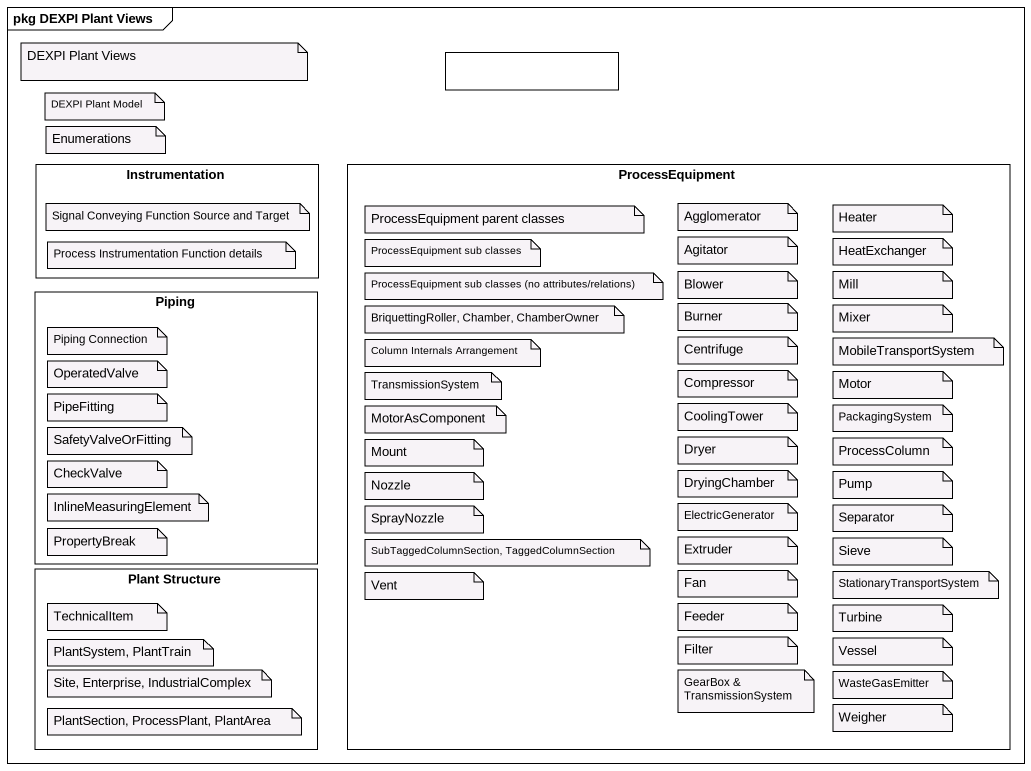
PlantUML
@startuml
mainframe pkg DEXPI Plant Views
rectangle " " as rectangle1
rectangle Instrumentation
rectangle ProcessEquipment
rectangle Piping
rectangle "Plant Structure" as Plant_Structure
note as N1
  DEXPI Plant Views
end note
note as N2
  DEXPI Plant Model
end note
note as N3
  Enumerations
end note
note as N4
  Signal Conveying Function Source and Target
end note
note as N5
  ProcessEquipment parent classes
end note
note as N6
  Agglomerator
end note
note as N7
  Heater
end note
note as N8
  Process Instrumentation Function details
end note
note as N9
  ProcessEquipment sub classes
end note
note as N10
  Agitator
end note
note as N11
  HeatExchanger
end note
note as N12
  ProcessEquipment sub classes (no attributes/relations)
end note
note as N13
  BriquettingRoller, Chamber, ChamberOwner
end note
note as N14
  Blower
end note
note as N15
  Burner
end note
note as N16
  Mill
end note
note as N17
  Mixer
end note
note as N18
  Piping Connection
end note
note as N19
  OperatedValve
end note
note as N20
  Column Internals Arrangement
end note
note as N21
  Centrifuge
end note
note as N22
  MobileTransportSystem
end note
note as N23
  PipeFitting
end note
note as N24
  TransmissionSystem
end note
note as N25
  MotorAsComponent
end note
note as N26
  Compressor
end note
note as N27
  CoolingTower
end note
note as N28
  Motor
end note
note as N29
  PackagingSystem
end note
note as N30
  SafetyValveOrFitting
end note
note as N31
  CheckValve
end note
note as N32
  Mount
end note
note as N33
  Nozzle
end note
note as N34
  Dryer
end note
note as N35
  DryingChamber
end note
note as N36
  ProcessColumn
end note
note as N37
  Pump
end note
note as N38
  InlineMeasuringElement
end note
note as N39
  SprayNozzle
end note
note as N40
  ElectricGenerator
end note
note as N41
  Separator
end note
note as N42
  PropertyBreak
end note
note as N43
  SubTaggedColumnSection, TaggedColumnSection
end note
note as N44
  Vent
end note
note as N45
  Extruder
end note
note as N46
  Fan
end note
note as N47
  Sieve
end note
note as N48
  StationaryTransportSystem
end note
note as N49
  TechnicalItem
end note
note as N50
  Feeder
end note
note as N51
  Turbine
end note
note as N52
  PlantSystem, PlantTrain
end note
note as N53
  Site, Enterprise, IndustrialComplex
end note
note as N54
  Filter
end note
note as N55
  GearBox & TransmissionSystem
end note
note as N56
  Vessel
end note
note as N57
  WasteGasEmitter
end note
note as N58
  PlantSection, ProcessPlant, PlantArea
end note
note as N59
  Weigher
end note
@enduml
